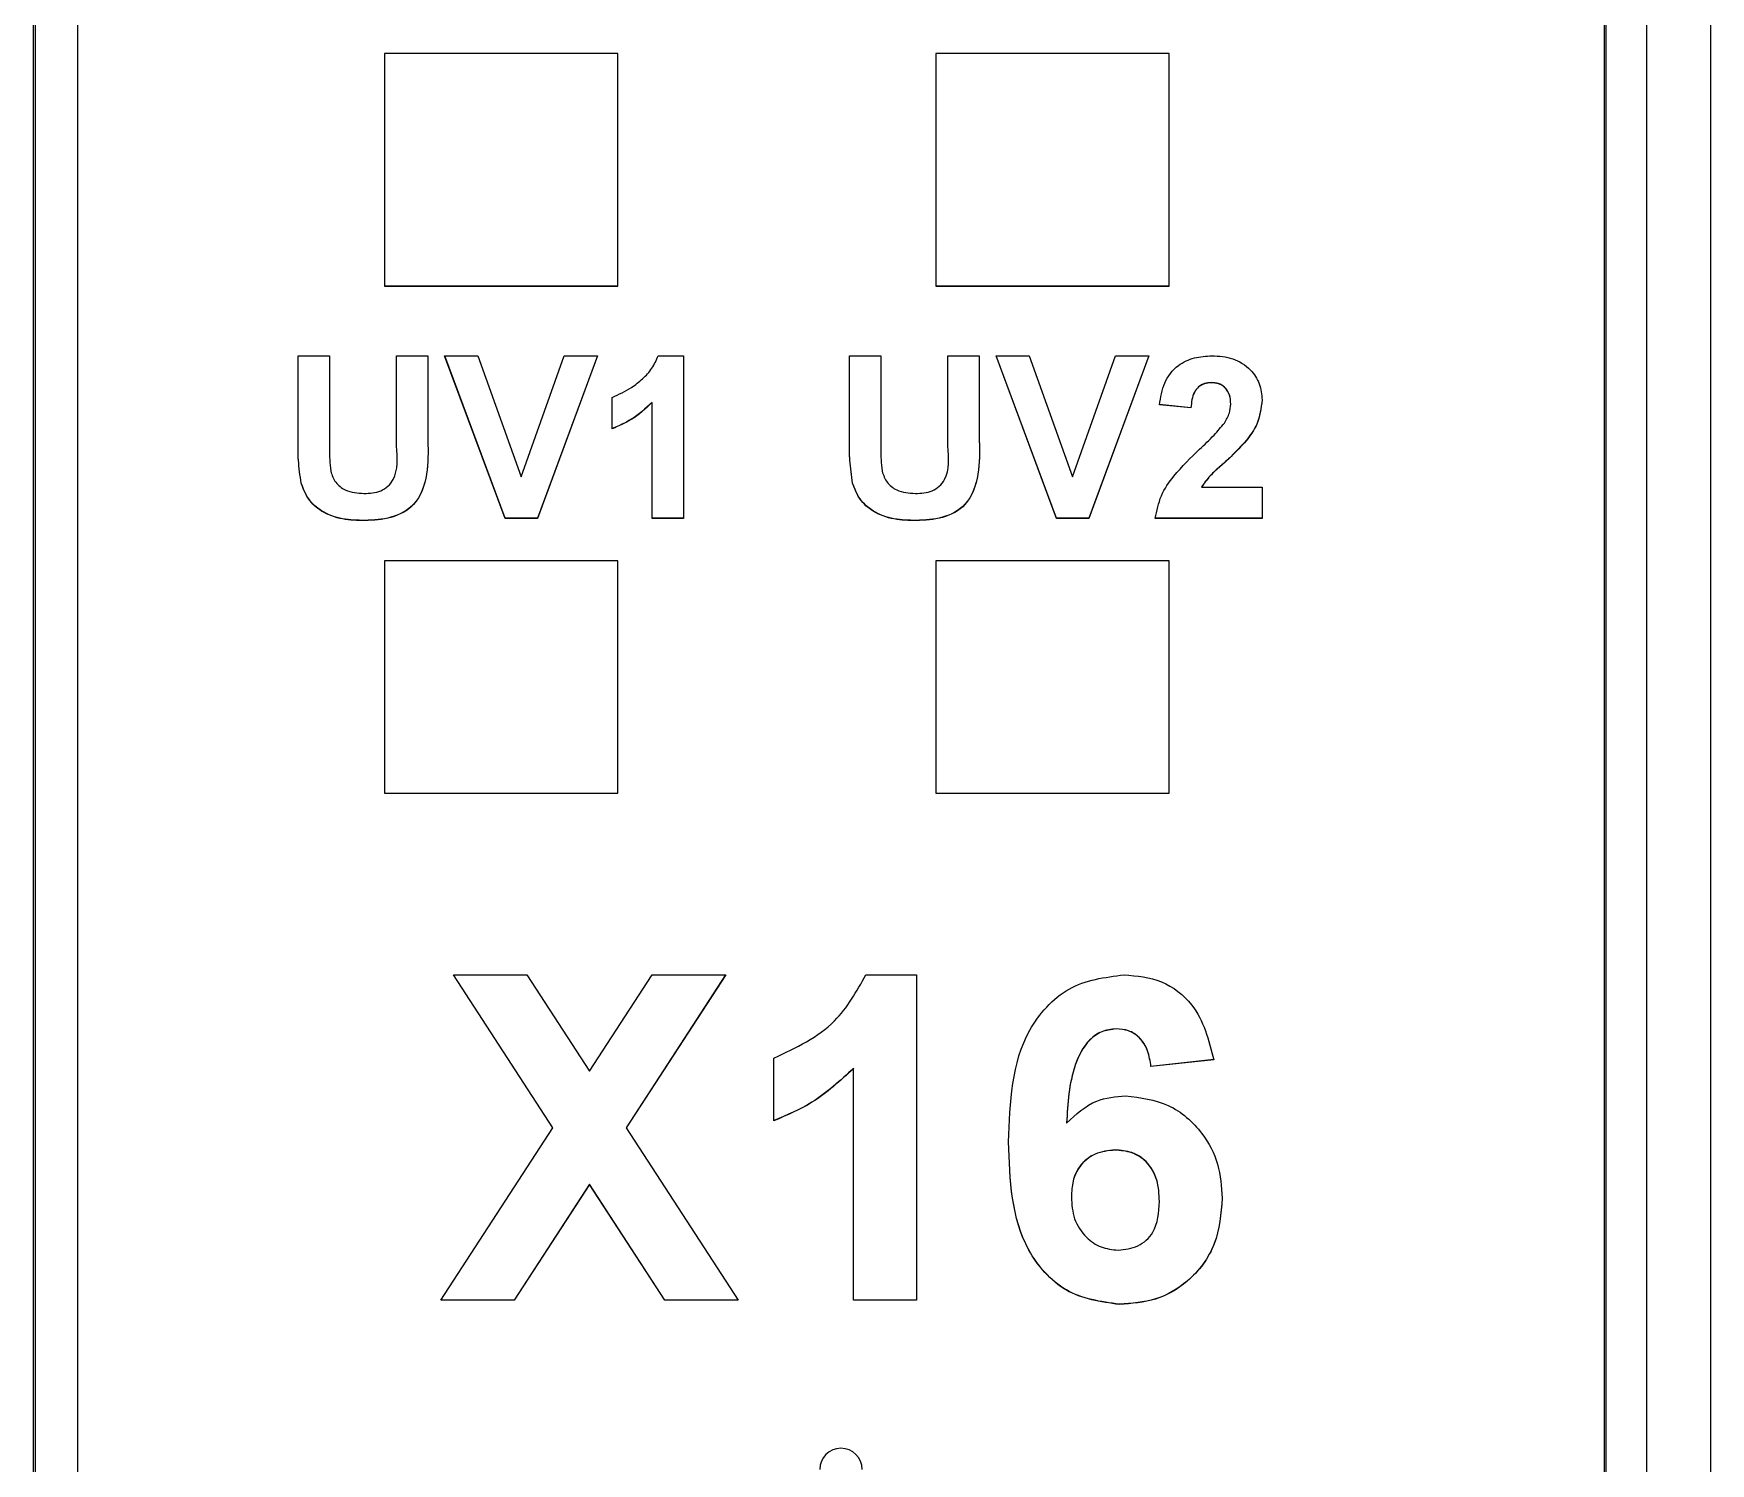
# Model space of a CAD drawing. Header units: millimetres. Extents: x 195 to 222, y 165 to 271.
# Drawn here: x 212.68 to 220.59, y 220.64 to 227.38 of the extents above; entities that cross this region are included whole.
import ezdxf

# ---------------------------------------------------------------- set-up
doc = ezdxf.new("R2010")
doc.units = ezdxf.units.MM

msp = doc.modelspace()

# ---------------------------------------------------------------- linework, layer by layer
at = {"color": 7, "linetype": 'Continuous', "lineweight": 25}
for p, q in [((220.5889, 234.3048), (220.5889, 169.725)), ((220.2889, 169.6988), (220.2889, 234.2787)), ((212.6889, 233.5872), (212.6889, 168.6849)), ((212.6819, 168.6431), (212.6819, 233.5593)), ((212.8889, 233.5609), (212.8889, 168.9079)), ((220.0889, 169.1071), (220.0889, 233.5609)), ((220.0959, 233.5593), (220.0959, 168.7429)), ((215.4371, 227.2849), (214.3371, 227.2849)), ((214.3371, 227.2849), (214.3371, 226.1891)), ((215.4371, 226.1891), (215.4371, 227.2849)), ((218.0371, 227.2849), (216.9371, 227.2849)), ((216.9371, 227.2849), (216.9371, 226.1891)), ((218.0371, 226.1891), (218.0371, 227.2849)), ((214.3371, 226.19), (215.4371, 226.19)), ((214.3371, 226.1891), (215.4371, 226.1891)), ((216.9371, 226.19), (218.0371, 226.19)), ((216.9371, 226.1891), (218.0371, 226.1891)), ((213.929, 225.8608), (214.0771, 225.8608)), ((213.929, 225.4531), (213.929, 225.8608)), ((214.0771, 225.8608), (214.0771, 225.4443)), ((214.3932, 225.8608), (214.5414, 225.8608)), ((214.3932, 225.4354), (214.3932, 225.8608)), ((214.5414, 225.8608), (214.5414, 225.4594)), ((214.6204, 225.8608), (214.7769, 225.8608)), ((214.9054, 225.0933), (214.6204, 225.8608)), ((214.9054, 225.0942), (214.6208, 225.8608)), ((214.7769, 225.8608), (214.981, 225.2901)), ((214.981, 225.2901), (215.1843, 225.8608)), ((215.3415, 225.8608), (215.0577, 225.0933)), ((215.3412, 225.8608), (215.0577, 225.0942)), ((215.1843, 225.8608), (215.3415, 225.8608)), ((215.6277, 225.8608), (215.7465, 225.8608)), ((215.7465, 225.8608), (215.7465, 225.0933)), ((216.529, 225.8608), (216.6771, 225.8608)), ((216.529, 225.4531), (216.529, 225.8608)), ((216.6771, 225.8608), (216.6771, 225.4443)), ((216.9932, 225.8608), (217.1414, 225.8608)), ((216.9932, 225.4354), (216.9932, 225.8608)), ((217.1414, 225.8608), (217.1414, 225.4594)), ((217.2204, 225.8608), (217.3769, 225.8608)), ((217.5054, 225.0933), (217.2204, 225.8608)), ((217.5054, 225.0942), (217.2208, 225.8608)), ((217.3769, 225.8608), (217.581, 225.2901)), ((217.581, 225.2901), (217.7843, 225.8608)), ((217.9415, 225.8608), (217.6577, 225.0933)), ((217.9412, 225.8608), (217.6577, 225.0942)), ((217.7843, 225.8608), (217.9415, 225.8608)), ((218.2354, 225.7338), (218.2354, 225.7329)), ((215.4107, 225.5164), (215.4107, 225.664)), ((215.5984, 225.6406), (215.5984, 225.6397)), ((215.5984, 225.0933), (215.5984, 225.6397)), ((218.1391, 225.6157), (217.9909, 225.6302)), ((218.1391, 225.6148), (217.9909, 225.6293)), ((218.1391, 225.6157), (218.1391, 225.6148)), ((218.3268, 225.6331), (218.3268, 225.6322)), ((218.4003, 225.4604), (218.4003, 225.4595)), ((213.9441, 225.2601), (213.9441, 225.2592)), ((216.5441, 225.2601), (216.5441, 225.2592)), ((218.1886, 225.2418), (218.1886, 225.2409)), ((218.1886, 225.2409), (218.475, 225.2409)), ((218.475, 225.2409), (218.475, 225.0933)), ((214.2443, 225.0843), (214.2443, 225.0834)), ((214.9054, 225.0942), (214.9054, 225.0933)), ((215.0577, 225.0942), (214.9054, 225.0942)), ((215.0577, 225.0933), (214.9054, 225.0933)), ((215.0577, 225.0942), (215.0577, 225.0933)), ((215.7465, 225.0942), (215.5984, 225.0942)), ((215.7465, 225.0933), (215.5984, 225.0933)), ((216.8443, 225.0843), (216.8443, 225.0834)), ((217.5054, 225.0942), (217.5054, 225.0933)), ((217.6577, 225.0942), (217.5054, 225.0942)), ((217.6577, 225.0933), (217.5054, 225.0933)), ((217.6577, 225.0942), (217.6577, 225.0933)), ((218.475, 225.0942), (217.9712, 225.0942)), ((218.475, 225.0933), (217.9712, 225.0933)), ((215.4371, 224.894), (214.3371, 224.894)), ((214.3371, 224.894), (214.3371, 223.7982)), ((215.4371, 223.7982), (215.4371, 224.894)), ((218.0371, 224.894), (216.9371, 224.894)), ((216.9371, 224.894), (216.9371, 223.7982)), ((218.0371, 223.7982), (218.0371, 224.894)), ((214.3371, 223.7991), (215.4371, 223.7991)), ((214.3371, 223.7982), (215.4371, 223.7982)), ((216.9371, 223.7991), (218.0371, 223.7991)), ((216.9371, 223.7982), (218.0371, 223.7982)), ((214.6614, 222.9425), (215.0078, 222.9425)), ((215.1303, 222.2204), (214.6614, 222.9425)), ((215.1303, 222.2213), (214.662, 222.9425)), ((215.0078, 222.9425), (215.3035, 222.4871)), ((215.3035, 222.4871), (215.5992, 222.9425)), ((215.9456, 222.9425), (215.4767, 222.2204)), ((215.945, 222.9425), (215.4767, 222.2213)), ((215.5992, 222.9425), (215.9456, 222.9425)), ((216.6068, 222.9425), (216.8445, 222.9425)), ((216.8445, 222.9425), (216.8445, 221.4074)), ((217.7863, 222.6875), (217.7863, 222.6866)), ((216.1728, 222.2537), (216.1728, 222.5489)), ((218.2472, 222.5427), (217.9509, 222.5104)), ((218.2472, 222.5418), (217.9509, 222.5095)), ((217.9509, 222.5104), (217.9509, 222.5095)), ((216.5482, 222.5012), (216.5482, 222.5003)), ((216.5482, 221.4074), (216.5482, 222.5003)), ((214.6022, 221.4074), (215.1303, 222.2204)), ((215.1303, 222.2213), (215.1303, 222.2204)), ((215.4767, 222.2213), (215.4767, 222.2204)), ((215.4767, 222.2204), (216.0049, 221.4074)), ((217.553, 222.2441), (217.553, 222.2432)), ((217.7814, 222.1168), (217.7814, 222.1159)), ((215.3035, 221.9547), (214.9485, 221.4082)), ((215.3035, 221.9538), (214.9485, 221.4074)), ((215.6585, 221.4082), (215.3035, 221.9547)), ((215.3035, 221.9547), (215.3035, 221.9538)), ((215.6585, 221.4074), (215.3035, 221.9538)), ((217.5755, 221.896), (217.5755, 221.8951)), ((217.9904, 221.8741), (217.9904, 221.8733)), ((214.9485, 221.4074), (214.6022, 221.4074)), ((214.9485, 221.4082), (214.6027, 221.4082)), ((214.9485, 221.4082), (214.9485, 221.4074)), ((216.0043, 221.4082), (215.6585, 221.4082)), ((215.6585, 221.4082), (215.6585, 221.4074)), ((216.0049, 221.4074), (215.6585, 221.4074)), ((216.8445, 221.4082), (216.5482, 221.4082)), ((216.8445, 221.4074), (216.5482, 221.4074)), ((217.8021, 221.3886), (217.8021, 221.3877))]:
    msp.add_line(p, q, dxfattribs=at)
msp.add_arc((216.4889, 220.6101), 0.1, 0.17606, 179.82394, dxfattribs=at)
for points, knots in [([(215.4107, 225.664), (215.4418, 225.6784), (215.4932, 225.7022), (215.5548, 225.7509), (215.6006, 225.8), (215.6187, 225.8406), (215.6277, 225.8608)], [0, 0, 0, 0, 0.33975, 0.560103, 0.780109, 1, 1, 1, 1]), ([(217.9909, 225.6293), (217.9962, 225.6645), (218.0068, 225.7347), (218.0704, 225.8161), (218.1548, 225.8553), (218.2106, 225.859), (218.2385, 225.8608)], [0, 0, 0, 0, 0.2807514, 0.5589709, 0.779276, 1, 1, 1, 1]), ([(218.2385, 225.8608), (218.2719, 225.8587), (218.3385, 225.8544), (218.4188, 225.8026), (218.4677, 225.7302), (218.4726, 225.6781), (218.475, 225.652)], [0, 0, 0, 0, 0.2805721, 0.5597205, 0.779752, 1, 1, 1, 1]), ([(218.2354, 225.7338), (218.2246, 225.7331), (218.2031, 225.7317), (218.1741, 225.7155), (218.1453, 225.6777), (218.1417, 225.6413), (218.1391, 225.6157)], [0, 0, 0, 0, 0.18724, 0.374084, 0.560698, 1, 1, 1, 1]), ([(218.2354, 225.7329), (218.2246, 225.7322), (218.2031, 225.7308), (218.1741, 225.7147), (218.1453, 225.6768), (218.1417, 225.6404), (218.1391, 225.6148)], [0, 0, 0, 0, 0.187239, 0.374084, 0.560698, 1, 1, 1, 1]), ([(218.3268, 225.6331), (218.326, 225.6475), (218.3244, 225.6764), (218.3026, 225.7121), (218.2696, 225.7316), (218.2468, 225.7331), (218.2354, 225.7338)], [0, 0, 0, 0, 0.28062, 0.559498, 0.779386, 1, 1, 1, 1]), ([(218.3268, 225.6322), (218.326, 225.6467), (218.3244, 225.6755), (218.3026, 225.7112), (218.2696, 225.7307), (218.2468, 225.7322), (218.2354, 225.7329)], [0, 0, 0, 0, 0.280621, 0.559496, 0.779385, 1, 1, 1, 1]), ([(215.5984, 225.6406), (215.5671, 225.6118), (215.5112, 225.5603), (215.4414, 225.5304), (215.4107, 225.5173)], [0, 0, 0, 0, 0.559748, 1, 1, 1, 1]), ([(215.5984, 225.6397), (215.5671, 225.6109), (215.5112, 225.5594), (215.4414, 225.5296), (215.4107, 225.5164)], [0, 0, 0, 0, 0.559748, 1, 1, 1, 1]), ([(218.2975, 225.5435), (218.3066, 225.5589), (218.3228, 225.5865), (218.3256, 225.6182), (218.3268, 225.6322)], [0, 0, 0, 0, 0.5600595, 1, 1, 1, 1]), ([(218.475, 225.6529), (218.4699, 225.6134), (218.4609, 225.5428), (218.4188, 225.4856), (218.4003, 225.4604)], [0, 0, 0, 0, 0.558519, 1, 1, 1, 1]), ([(218.475, 225.652), (218.4699, 225.6126), (218.4609, 225.5419), (218.4188, 225.4848), (218.4003, 225.4595)], [0, 0, 0, 0, 0.558516, 1, 1, 1, 1]), ([(218.1795, 225.4196), (218.2029, 225.4415), (218.2445, 225.4807), (218.2813, 225.5243), (218.2975, 225.5435)], [0, 0, 0, 0, 0.560238, 1, 1, 1, 1]), ([(213.9441, 225.2601), (213.9388, 225.2961), (213.9292, 225.3604), (213.9291, 225.4253), (213.929, 225.454)], [0, 0, 0, 0, 0.559743, 1, 1, 1, 1]), ([(213.9441, 225.2592), (213.9388, 225.2952), (213.9292, 225.3595), (213.9291, 225.4245), (213.929, 225.4531)], [0, 0, 0, 0, 0.5597443, 1, 1, 1, 1]), ([(214.0771, 225.4443), (214.077, 225.4202), (214.0768, 225.3773), (214.0812, 225.3346), (214.0832, 225.3158)], [0, 0, 0, 0, 0.560181, 1, 1, 1, 1]), ([(214.2398, 225.2114), (214.267, 225.2127), (214.3079, 225.2146), (214.3542, 225.2436), (214.4035, 225.3091), (214.3978, 225.3793), (214.3932, 225.4354)], [0, 0, 0, 0, 0.25002, 0.375143, 0.500353, 1, 1, 1, 1]), ([(214.5414, 225.4603), (214.5423, 225.408), (214.5442, 225.3045), (214.495, 225.1565), (214.3683, 225.0895), (214.2857, 225.0861), (214.2443, 225.0843)], [0, 0, 0, 0, 0.282219, 0.55919, 0.778865, 1, 1, 1, 1]), ([(214.5414, 225.4594), (214.5423, 225.4071), (214.5442, 225.3036), (214.495, 225.1556), (214.3683, 225.0887), (214.2857, 225.0852), (214.2443, 225.0834)], [0, 0, 0, 0, 0.28222, 0.55919, 0.778866, 1, 1, 1, 1]), ([(216.5441, 225.2601), (216.5388, 225.2961), (216.5293, 225.3604), (216.5291, 225.4253), (216.529, 225.454)], [0, 0, 0, 0, 0.559743, 1, 1, 1, 1]), ([(216.5441, 225.2592), (216.5388, 225.2952), (216.5293, 225.3595), (216.5291, 225.4245), (216.529, 225.4531)], [0, 0, 0, 0, 0.559744, 1, 1, 1, 1]), ([(216.6771, 225.4443), (216.677, 225.4202), (216.6768, 225.3773), (216.6812, 225.3346), (216.6832, 225.3158)], [0, 0, 0, 0, 0.56018, 1, 1, 1, 1]), ([(216.8398, 225.2114), (216.867, 225.2127), (216.9079, 225.2146), (216.9542, 225.2436), (217.0035, 225.3091), (216.9978, 225.3793), (216.9932, 225.4354)], [0, 0, 0, 0, 0.2500201, 0.3751433, 0.5003523, 1, 1, 1, 1]), ([(217.1414, 225.4603), (217.1423, 225.408), (217.1442, 225.3045), (217.095, 225.1565), (216.9683, 225.0895), (216.8857, 225.0861), (216.8443, 225.0843)], [0, 0, 0, 0, 0.282219, 0.55919, 0.778865, 1, 1, 1, 1]), ([(217.1414, 225.4594), (217.1423, 225.4071), (217.1442, 225.3036), (217.095, 225.1556), (216.9683, 225.0887), (216.8857, 225.0852), (216.8443, 225.0834)], [0, 0, 0, 0, 0.28222, 0.55919, 0.778866, 1, 1, 1, 1]), ([(218.4003, 225.4604), (218.3767, 225.4351), (218.3379, 225.3933), (218.2787, 225.3406), (218.2279, 225.2963), (218.2017, 225.2599), (218.1886, 225.2418)], [0, 0, 0, 0, 0.339989, 0.560194, 0.78038, 1, 1, 1, 1]), ([(218.4003, 225.4595), (218.3767, 225.4342), (218.3379, 225.3924), (218.2787, 225.3397), (218.2279, 225.2955), (218.2017, 225.2591), (218.1886, 225.2409)], [0, 0, 0, 0, 0.33999, 0.560194, 0.78038, 1, 1, 1, 1]), ([(217.9712, 225.0933), (217.9784, 225.1298), (217.9928, 225.2028), (218.0696, 225.3132), (218.1378, 225.3792), (218.1795, 225.4196)], [0, 0, 0, 0, 0.279578, 0.559339, 1, 1, 1, 1]), ([(214.0832, 225.3158), (214.0896, 225.2976), (214.1025, 225.2613), (214.1596, 225.2173), (214.2094, 225.2136), (214.2398, 225.2114)], [0, 0, 0, 0, 0.280067, 0.560125, 1, 1, 1, 1]), ([(216.6832, 225.3158), (216.6896, 225.2976), (216.7025, 225.2613), (216.7596, 225.2173), (216.8094, 225.2136), (216.8398, 225.2114)], [0, 0, 0, 0, 0.280065, 0.560123, 1, 1, 1, 1]), ([(214.2443, 225.0843), (214.2088, 225.085), (214.1382, 225.0863), (214.0439, 225.1202), (213.9739, 225.182), (213.954, 225.234), (213.9441, 225.2601)], [0, 0, 0, 0, 0.28103, 0.560407, 0.780283, 1, 1, 1, 1]), ([(214.2443, 225.0834), (214.2088, 225.0841), (214.1382, 225.0854), (214.0439, 225.1194), (213.9739, 225.1811), (213.954, 225.2332), (213.9441, 225.2592)], [0, 0, 0, 0, 0.28103, 0.560406, 0.780282, 1, 1, 1, 1]), ([(216.8443, 225.0843), (216.8088, 225.085), (216.7382, 225.0863), (216.6439, 225.1202), (216.5739, 225.182), (216.554, 225.234), (216.5441, 225.2601)], [0, 0, 0, 0, 0.281031, 0.560408, 0.780284, 1, 1, 1, 1]), ([(216.8443, 225.0834), (216.8088, 225.0841), (216.7382, 225.0854), (216.6439, 225.1194), (216.5739, 225.1811), (216.554, 225.2332), (216.5441, 225.2592)], [0, 0, 0, 0, 0.28103, 0.560407, 0.780283, 1, 1, 1, 1]), ([(216.1728, 222.5489), (216.2773, 222.5982), (216.4636, 222.6862), (216.5631, 222.8643), (216.6068, 222.9425)], [0, 0, 0, 0, 0.560993, 1, 1, 1, 1]), ([(217.2791, 222.1543), (217.2861, 222.3403), (217.2949, 222.5732), (217.455, 222.7938), (217.5957, 222.9119), (217.733, 222.9303), (217.8243, 222.9425)], [0, 0, 0, 0, 0.499464, 0.625197, 0.750919, 1, 1, 1, 1]), ([(217.8243, 222.9425), (217.8846, 222.9368), (218.005, 222.9254), (218.1842, 222.7862), (218.2233, 222.6344), (218.2472, 222.5418)], [0, 0, 0, 0, 0.280754, 0.560899, 1, 1, 1, 1]), ([(217.7863, 222.6875), (217.7632, 222.6849), (217.7169, 222.6795), (217.6401, 222.6234), (217.5662, 222.4749), (217.5583, 222.3366), (217.553, 222.2441)], [0, 0, 0, 0, 0.1248339, 0.2498641, 0.4983419, 1, 1, 1, 1]), ([(217.7863, 222.6866), (217.7632, 222.684), (217.7169, 222.6787), (217.6401, 222.6226), (217.5662, 222.474), (217.5583, 222.3357), (217.553, 222.2432)], [0, 0, 0, 0, 0.124834, 0.249864, 0.498342, 1, 1, 1, 1]), ([(217.9509, 222.5104), (217.9471, 222.5353), (217.9395, 222.5849), (217.9025, 222.647), (217.846, 222.6828), (217.8062, 222.6859), (217.7863, 222.6875)], [0, 0, 0, 0, 0.280773, 0.560046, 0.779782, 1, 1, 1, 1]), ([(217.9509, 222.5095), (217.9471, 222.5344), (217.9395, 222.584), (217.9025, 222.6461), (217.846, 222.682), (217.8062, 222.6851), (217.7863, 222.6866)], [0, 0, 0, 0, 0.280773, 0.560045, 0.779782, 1, 1, 1, 1]), ([(216.5482, 222.5012), (216.4856, 222.4435), (216.3739, 222.3405), (216.2343, 222.2808), (216.1728, 222.2545)], [0, 0, 0, 0, 0.5597479, 1, 1, 1, 1]), ([(216.5482, 222.5003), (216.4856, 222.4426), (216.3739, 222.3396), (216.2343, 222.2799), (216.1728, 222.2537)], [0, 0, 0, 0, 0.5597479, 1, 1, 1, 1]), ([(217.553, 222.2432), (217.5974, 222.2844), (217.6769, 222.358), (217.7841, 222.3675), (217.8314, 222.3717)], [0, 0, 0, 0, 0.5590862, 1, 1, 1, 1]), ([(217.8314, 222.3717), (217.901, 222.3629), (218.0403, 222.3452), (218.1911, 222.2116), (218.2757, 222.0519), (218.283, 221.9429), (218.2867, 221.8883)], [0, 0, 0, 0, 0.279327, 0.559011, 0.779285, 1, 1, 1, 1]), ([(217.8021, 221.3886), (217.7139, 221.4011), (217.5813, 221.4199), (217.4469, 221.5361), (217.2935, 221.7502), (217.2855, 221.9753), (217.2791, 222.1552)], [0, 0, 0, 0, 0.2489215, 0.3746502, 0.5003734, 1, 1, 1, 1]), ([(217.8021, 221.3877), (217.7139, 221.4002), (217.5813, 221.419), (217.4469, 221.5353), (217.2935, 221.7493), (217.2855, 221.9745), (217.2791, 222.1543)], [0, 0, 0, 0, 0.248921, 0.37465, 0.500373, 1, 1, 1, 1]), ([(217.7814, 222.1168), (217.7494, 222.1132), (217.6855, 222.1061), (217.6131, 222.047), (217.5792, 221.9709), (217.5767, 221.921), (217.5755, 221.896)], [0, 0, 0, 0, 0.279845, 0.559077, 0.779093, 1, 1, 1, 1]), ([(217.7814, 222.1159), (217.7494, 222.1123), (217.6855, 222.1053), (217.6131, 222.0461), (217.5792, 221.9701), (217.5767, 221.9201), (217.5755, 221.8951)], [0, 0, 0, 0, 0.279845, 0.559078, 0.779094, 1, 1, 1, 1]), ([(217.9904, 221.8741), (217.989, 221.9081), (217.9862, 221.9759), (217.9379, 222.0615), (217.8618, 222.1099), (217.8082, 222.1145), (217.7814, 222.1168)], [0, 0, 0, 0, 0.280826, 0.559224, 0.7795, 1, 1, 1, 1]), ([(217.9904, 221.8733), (217.989, 221.9073), (217.9862, 221.975), (217.9379, 222.0606), (217.8618, 222.109), (217.8082, 222.1136), (217.7814, 222.1159)], [0, 0, 0, 0, 0.280825, 0.559225, 0.779501, 1, 1, 1, 1]), ([(217.5755, 221.8951), (217.5776, 221.8599), (217.582, 221.7897), (217.6375, 221.7055), (217.7134, 221.653), (217.7686, 221.6467), (217.7962, 221.6435)], [0, 0, 0, 0, 0.280502, 0.559381, 0.779875, 1, 1, 1, 1]), ([(217.7962, 221.6435), (217.8283, 221.6472), (217.8923, 221.6546), (217.9827, 221.7376), (217.9875, 221.8218), (217.9904, 221.8733)], [0, 0, 0, 0, 0.2807496, 0.5602379, 1, 1, 1, 1]), ([(218.2867, 221.8892), (218.2806, 221.8157), (218.2685, 221.6689), (218.1421, 221.4981), (217.9755, 221.4017), (217.8599, 221.3929), (217.8021, 221.3886)], [0, 0, 0, 0, 0.2802053, 0.5593138, 0.7794117, 1, 1, 1, 1]), ([(218.2867, 221.8883), (218.2806, 221.8148), (218.2685, 221.668), (218.1421, 221.4972), (217.9755, 221.4008), (217.8599, 221.3921), (217.8021, 221.3877)], [0, 0, 0, 0, 0.280205, 0.559314, 0.779412, 1, 1, 1, 1])]:
    msp.add_open_spline(points, degree=3, knots=knots, dxfattribs=at)

doc.saveas('drawing.dxf')
